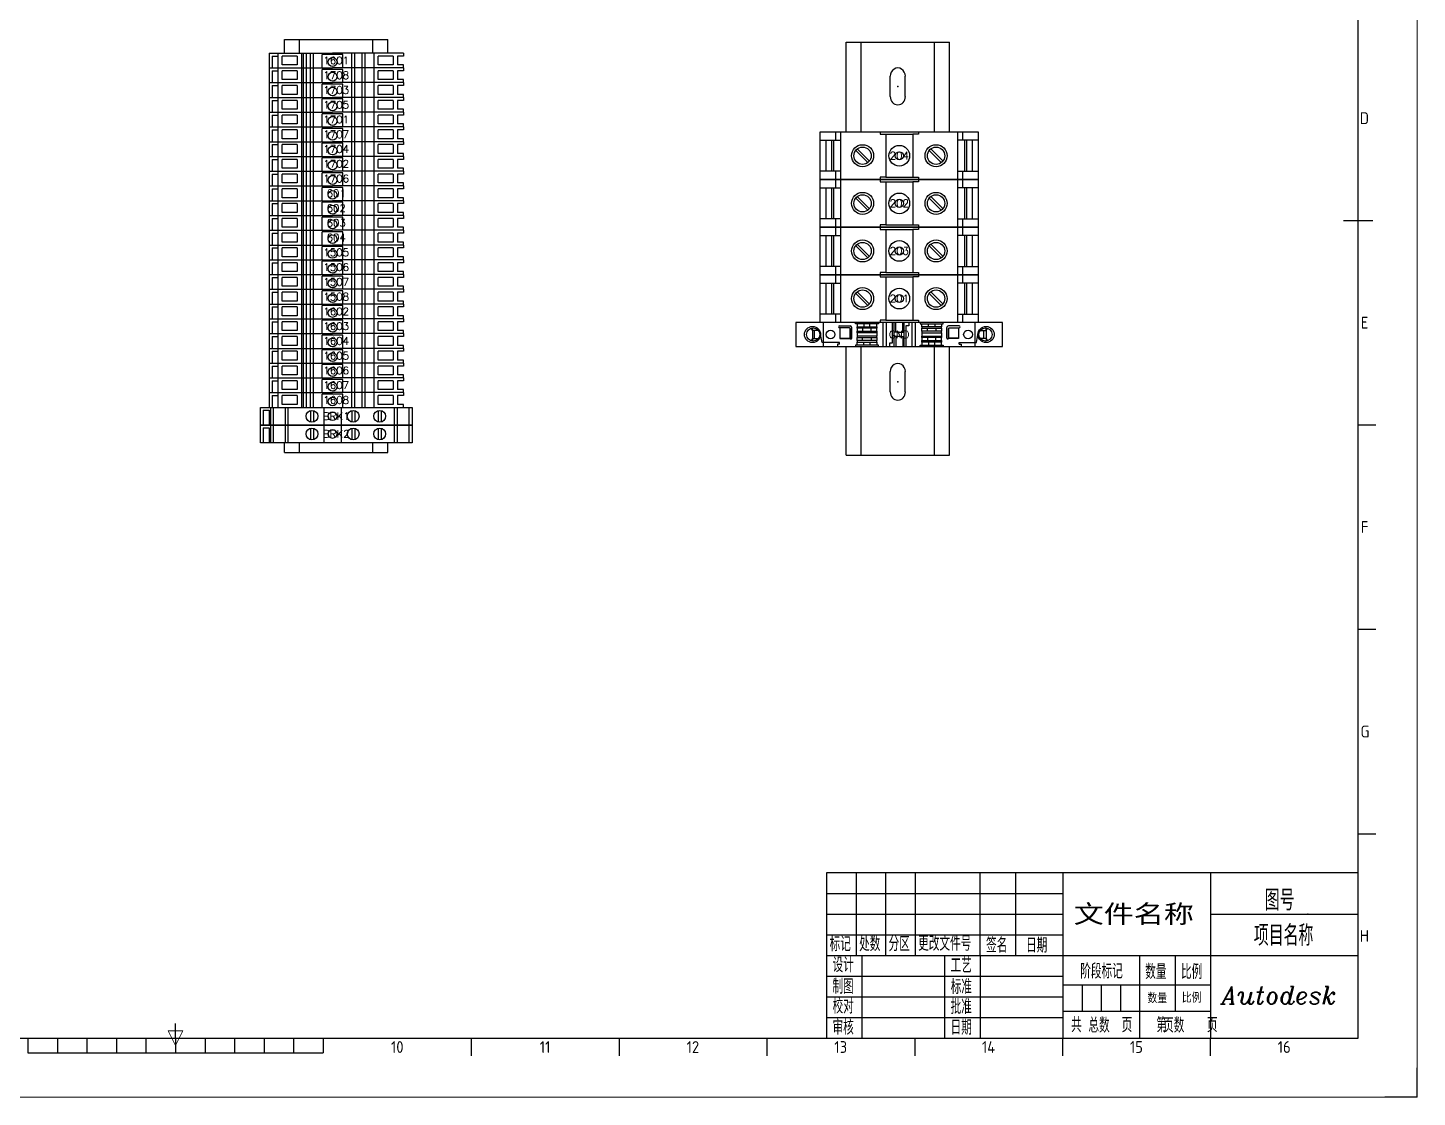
# Model space of a CAD drawing. Header units: inches. Extents: x 0 to 841, y 0 to 594.
# Drawn here: x 370.5 to 841, y 0 to 362.3 of the extents above; entities that cross this region are included whole.
import ezdxf
from ezdxf.enums import TextEntityAlignment as Align

# ---------------------------------------------------------------- set-up
doc = ezdxf.new("R2010")
doc.units = ezdxf.units.IN
doc.header["$LTSCALE"] = 12
for name, color, linetype in [('AE_BOR', 1, 'Continuous'), ('PSYMS', 7, 'Continuous'), ('PTAG', 150, 'Continuous'), ('PTERM', 4, 'Continuous'), ('图框_外框线', 7, 'Continuous'), ('图框_标题栏属性', 1, 'Continuous'), ('图框_标题栏文字', 6, 'Continuous')]:
    doc.layers.add(name, color=color, linetype=linetype)
doc.styles.get("Standard").update_dxf_attribs({"font": 'txt.shx', "bigfont": 'gbcbig.shx'})
doc.styles.add('WD', font='romans.shx', dxfattribs={"bigfont": 'gbcbig.shx'})
doc.styles.add('WD_IEC', font='isocp2.shx', dxfattribs={"width": 0.9, "height": 4, "bigfont": 'gbcbig.shx'})
doc.styles.add('工程字', font='gbenor.shx', dxfattribs={"bigfont": 'gbcbig.shx'})

# ---------------------------------------------------------------- blocks, each defined once
blk = doc.blocks.new('gb_a1')
for p, q in [((821, 20), (821, 574)), ((20, 20), (821, 20))]:
    blk.add_line(p, q)
at = {"layer": 'AE_BOR', "color": 1, "lineweight": 15}
for p, q in [((841, 594), (841, 0)), ((420.5, 17.5), (418, 22.5)), ((418, 22.5), (423, 22.5)), ((423, 22.5), (420.5, 17.5)), ((841, 0), (0, 0))]:
    blk.add_line(p, q, dxfattribs=at)
at = {"layer": 'AE_BOR', "color": 2, "lineweight": 30}
for p, q in [((816, 297), (826, 297)), ((420.5, 20), (420.5, 25)), ((370.5, 20), (370.5, 15)), ((380.5, 20), (380.5, 15)), ((390.5, 20), (390.5, 15)), ((400.5, 20), (400.5, 15)), ((410.5, 20), (410.5, 15)), ((420.5, 20), (420.5, 15)), ((430.5, 20), (430.5, 15)), ((440.5, 20), (440.5, 15)), ((450.5, 20), (450.5, 15)), ((460.5, 20), (460.5, 15)), ((470.5, 20), (470.5, 15)), ((370.5, 15), (470.5, 15))]:
    blk.add_line(p, q, dxfattribs=at)
at = {"layer": 'AE_BOR'}
for p, q in [((821, 227.75), (827, 227.75)), ((821, 158.5), (827, 158.5)), ((821, 89.25), (827, 89.25)), ((520.625, 20), (520.625, 14)), ((570.6875, 20), (570.6875, 14)), ((620.75, 20), (620.75, 14)), ((670.8125, 20), (670.8125, 14)), ((720.875, 20), (720.875, 14)), ((770.9375, 20), (770.9375, 14))]:
    blk.add_line(p, q, dxfattribs=at)
at = {"layer": 'AE_BOR', "lineweight": 30}
for q in [(841, 10), (830, 0)]:
    blk.add_line((841, 0), q, dxfattribs=at)
at = {"layer": 'AE_BOR', "style": 'WD_IEC'}
for s, p in [('D', (824.66667, 331.625)), ('E', (824.47619, 262.375)), ('F', (824.47619, 193.125)), ('G', (824.85714, 123.875)), ('H', (824.66667, 54.625))]:
    blk.add_text(s, height=4, dxfattribs=at).set_placement(p, align=Align.MIDDLE_RIGHT)
for s, p in [('10', (495.59375, 15)), ('11', (545.65625, 15)), ('12', (595.71875, 15)), ('13', (645.78125, 15)), ('14', (695.84375, 15)), ('15', (745.90625, 15)), ('16', (795.96875, 15))]:
    blk.add_text(s, height=4, dxfattribs=at).set_placement(p, align=Align.CENTER)
blk = doc.blocks.new('VDIN7029')
for p, q in [((-17.53, 139.92), (17.53, 139.92)), ((-17.53, 0), (-17.53, 139.92)), ((-12.45, 0), (-12.45, 139.92)), ((12.45, 0), (12.45, 139.92)), ((17.53, 0), (17.53, 139.92)), ((-2.54, 121.51), (-2.54, 128.42)), ((2.54, 121.51), (2.54, 128.42)), ((-2.54, 71.47), (-2.54, 78.39)), ((2.54, 71.47), (2.54, 78.39)), ((-2.54, 21.44), (-2.54, 28.35)), ((2.54, 21.44), (2.54, 28.35)), ((-17.53, 0), (17.53, 0))]:
    blk.add_line(p, q)
for centre, start_param, end_param in [((0, 128.42), 4.712386, 7.853986), ((0, 121.51), 1.570796, 4.712386), ((0, 78.39), 4.712386, 7.853986), ((0, 71.47), 1.570796, 4.712386), ((0, 28.35), 4.712386, 7.853986), ((0, 21.44), 1.570796, 4.712386)]:
    blk.add_ellipse(centre, major_axis=(0, 2.77), ratio=0.917668, start_param=start_param, end_param=end_param)
for p in [(0, 124.97), (0, 74.93), (0, 24.89)]:
    blk.add_point(p)
blk = doc.blocks.new('CorpLogoBlock')
at = {"insert": (-46.09, 17.54), "char_height": 6, "width": 37.2055, "attachment_point": 1, "style": '工程字'}
blk.add_mtext('{\\Fitalic|c0;Autodesk}', dxfattribs=at)
blk = doc.blocks.new('GB_TitleBlock')
at = {"lineweight": -3}
for p, q in [((-50, 42), (0, 42)), ((-50, 28), (0, 28))]:
    blk.add_line(p, q, dxfattribs=at)
blk.add_point((-16.99, 42), dxfattribs=at)
at = {"layer": '图框_外框线'}
for p, q in [((-170, 56), (-170, 28)), ((-160, 28), (-160, 56)), ((-150, 56), (-150, 28)), ((-128, 28), (-128, 56)), ((-116, 56), (-116, 28)), ((-100, 56), (-100, 0)), ((-50, 56), (-50, 0)), ((-180, 49), (-100, 49)), ((-180, 42), (-100, 42)), ((-180, 35), (-100, 35)), ((-180, 28), (-50, 28)), ((-168, 0), (-168, 28)), ((-140, 0), (-140, 28)), ((-128, 28), (-128, 0)), ((-74, 28), (-74, 0)), ((-62, 28), (-62, 9)), ((-180, 21), (-100, 21)), ((-50, 18), (-100, 18)), ((-93.5, 18), (-93.5, 9)), ((-87, 18), (-87, 9)), ((-80.5, 18), (-80.5, 9)), ((-180, 14), (-100, 14)), ((-180, 7), (-100, 7)), ((-50, 9), (-100, 9))]:
    blk.add_line(p, q, dxfattribs=at)
blk.add_lwpolyline([(0, 56), (-180, 56), (-180, 0), (0, 0), (0, 56)], dxfattribs=at)
at = {"style": 'WD', "flags": 1}
blk.add_attdef('WD_TB', (-168.38, 50.46), '', height=2, dxfattribs=at)
at = {"layer": '图框_标题栏属性', "style": '工程字'}
for tag, p in [('REV3', (-179.58, 50.91)), ('REV2', (-179.43, 43.49)), ('REV1', (-179.43, 36.77))]:
    blk.add_attdef(tag, p, '', height=3, dxfattribs=at)
for tag, height, width, p, p2 in [('REV3DET', 3, 13.288798, (-148.76, 50.77), (-130.49, 50.77)), ('BY3', 3, 6.930672, (-126.95, 50.77), (-117.42, 50.77)), ('RD3', 3, 9.096075, (-114.66, 50.77), (-102.16, 50.77)), ('REV2DET', 3, 1.39216, (-148.76, 43.77), (-130.49, 43.77)), ('BY2', 3, 6.930672, (-126.95, 43.77), (-117.42, 43.77)), ('RD2', 3, 9.096075, (-114.66, 43.77), (-102.16, 43.77)), ('文件名称', 7, 2.04191, (-96.3, 38.33), (-55.63, 38.33)), ('REV1DET', 3, 13.288798, (-148.76, 36.77), (-130.49, 36.77)), ('BY1', 3, 6.930672, (-126.95, 36.77), (-117.42, 36.77)), ('RD1', 3, 9.096075, (-114.66, 36.77), (-102.16, 36.77))]:
    blk.add_attdef(tag, text='', height=height, dxfattribs=dict(at, width=width)).set_placement(p, p2, align=Align.FIT)
for tag, p in [('图号', (-26.57, 46.93)), ('项目名称', (-25.25, 35.16))]:
    blk.add_attdef(tag, text='', height=7, dxfattribs=at).set_placement(p, align=Align.MIDDLE)
at = {"layer": '图框_标题栏属性', "lineweight": -3}
for tag, p in [('设计', (-163.59, 22.3)), ('工艺', (-123.59, 22.3)), ('制图', (-163.59, 15.3)), ('标准', (-123.59, 15.3)), ('校对', (-163.59, 8.3)), ('批准', (-123.59, 8.3)), ('审核', (-163.59, 1.3)), ('日期', (-123.59, 1.3))]:
    blk.add_attdef(tag, p, '', height=5, dxfattribs=at)
at = {"layer": '图框_标题栏属性', "style": '工程字'}
for tag, height, p in [('数量', 3.5, (-68.02, 13.58)), ('比例', 3.5, (-56.4, 13.74)), ('总数', 5, (-87.74, 4.36)), ('页数', 5, (-62.45, 4.36))]:
    blk.add_attdef(tag, text='', height=height, dxfattribs=at).set_placement(p, align=Align.MIDDLE_CENTER)
at = {"layer": '图框_标题栏文字', "style": '工程字'}
for s, p in [('标记', (-179, 29.44)), ('处数', (-169, 29.44)), ('分区', (-159, 29.44)), ('更改文件号', (-149, 29.59)), ('签名', (-126, 29)), ('日期', (-112.47, 28.98)), ('设计', (-177.99, 22.35)), ('工艺', (-138.02, 22.15)), ('阶段标记', (-94.11, 20.2)), ('数量', (-72.11, 20)), ('比例', (-60, 20)), ('制图', (-178.04, 15.02)), ('标准', (-137.99, 14.92)), ('校对', (-177.99, 8.33)), ('批准', (-138.02, 8.15)), ('审核', (-177.99, 1.15)), ('日期', (-138.02, 1.15)), ('共     页   第     页', (-97.24, 2))]:
    blk.add_text(s, height=5, dxfattribs=at).set_placement(p)
blk = doc.blocks.new('D1-5ADO')
at = {"style": 'WD', "flags": 1}
for tag, height, p in [('INST', 0.125, (0.049, 0.433)), ('LOC', 0.125, (0.049, 0.256)), ('CAT', 0.05, (0.049, -0.353)), ('WDBLKNAM', 0.05, (0.049, -0.425)), ('ASSYCODE', 0.05, (0.049, -0.573)), ('FP', 0.05, (0.049, -0.496)), ('FPT', 0.05, (0.19, -0.496))]:
    blk.add_attdef(tag, text='', height=height, dxfattribs=at).set_placement(p, align=Align.CENTER)
blk.add_wipeout([(0.896, -0.197), (-0.896, -0.197), (-0.896, 0), (0.896, 0), (0.896, -0.039), (0.817, -0.039), (0.817, -0.157), (0.896, -0.157)])
for p, q in [((-0.896, 0), (-0.049, 0)), ((-0.896, 0), (-0.896, -0.197)), ((-0.778, 0), (-0.778, -0.197)), ((-0.463, 0), (-0.463, -0.197)), ((-0.437, -0.197), (-0.437, 0)), ((-0.398, -0.197), (-0.398, 0)), ((-0.344, -0.197), (-0.344, 0)), ((-0.305, -0.197), (-0.305, 0)), ((0.896, 0), (-0.049, 0)), ((0.207, -0.197), (0.207, 0)), ((0.246, -0.197), (0.246, 0)), ((0.344, -0.197), (0.344, 0)), ((0.384, -0.197), (0.384, 0)), ((0.502, 0), (0.502, -0.197)), ((0.896, 0), (0.896, -0.039)), ((-0.856, -0.039), (-0.856, -0.197)), ((-0.856, -0.039), (-0.778, -0.039)), ((-0.719, -0.157), (-0.719, -0.039)), ((-0.522, -0.039), (-0.719, -0.039)), ((-0.522, -0.157), (-0.719, -0.157)), ((-0.522, -0.039), (-0.522, -0.157)), ((-0.187, -0.197), (-0.187, -0.02)), ((0.089, -0.02), (-0.187, -0.02)), ((0.089, -0.197), (0.089, -0.02)), ((0.561, -0.157), (0.561, -0.039)), ((0.758, -0.039), (0.561, -0.039)), ((0.758, -0.157), (0.561, -0.157)), ((0.758, -0.039), (0.758, -0.157)), ((0.896, -0.039), (0.817, -0.039)), ((0.817, -0.039), (0.817, -0.157)), ((0.896, -0.157), (0.817, -0.157)), ((0.896, -0.197), (0.896, -0.157)), ((-0.896, -0.197), (0.896, -0.197))]:
    blk.add_line(p, q)
blk.add_circle((-0.049, -0.118), 0.0591)
for tag, height, p in [('P_TAGSTRIP', 0.125, (0.049, 0.08)), ('MFG', 0.05, (0.049, -0.282))]:
    blk.add_attdef(tag, text='', height=height, dxfattribs=at).set_placement(p, align=Align.CENTER)
at = {"style": 'WD', "width": 0.8}
blk.add_attdef('WIRENOL', text='', height=0.1, dxfattribs=at).set_placement((-0.935, -0.098), align=Align.MIDDLE_RIGHT)
at = {"style": 'WD'}
for tag in ['WIRENO', 'TERM']:
    blk.add_attdef(tag, text='', height=0.1, dxfattribs=at).set_placement((0, -0.098), align=Align.MIDDLE_CENTER)
at = {"style": 'WD', "width": 0.8}
blk.add_attdef('WIRENOR', text='', height=0.1, dxfattribs=at).set_placement((0.949, -0.098), align=Align.MIDDLE_LEFT)
at = {"style": 'WD', "flags": 1}
blk.add_attdef('TERMDESCL', text='', height=0.05, dxfattribs=at).set_placement((-0.932, -0.213), align=Align.MIDDLE_RIGHT)
blk.add_attdef('TERMDESCR', text='', height=0.05, dxfattribs=at).set_placement((0.949, -0.213), align=Align.MIDDLE_LEFT)
blk = doc.blocks.new('M4-63A')
at = {"style": 'WD', "flags": 1}
for tag, height, p in [('INST', 0.125, (0.008, 0.421)), ('LOC', 0.125, (0.008, 0.245)), ('CAT', 0.05, (0.005, -0.401)), ('WDBLKNAM', 0.05, (0.005, -0.473)), ('FP', 0.05, (0.005, -0.544)), ('FPT', 0.05, (0.146, -0.544)), ('ASSYCODE', 0.05, (0.005, -0.628))]:
    blk.add_attdef(tag, text='', height=height, dxfattribs=at).set_placement(p, align=Align.CENTER)
blk.add_wipeout([(-1.012, 0), (1.012, 0), (1.012, -0.236), (-1.012, -0.236)])
for p, q in [((-1.012, -0.236), (-1.012, 0)), ((-1.012, 0), (1.012, 0)), ((1.012, 0), (1.012, -0.236)), ((1.012, -0.236), (-1.012, -0.236))]:
    blk.add_line(p, q)
at = {"linetype": 'Continuous'}
for p, q in [((-0.874, -0.236), (-0.874, 0)), ((-0.874, -0.236), (-0.874, 0)), ((-0.835, -0.236), (-0.835, 0)), ((-0.678, -0.236), (-0.678, 0)), ((-0.639, -0.236), (-0.639, 0)), ((-0.167, 0), (-0.167, -0.236)), ((0.069, -0.236), (0.069, 0)), ((-0.973, -0.039), (-0.973, -0.236)), ((-0.973, -0.039), (-0.894, -0.039)), ((-0.894, -0.039), (-0.894, -0.236)), ((-0.344, -0.042), (-0.344, -0.194)), ((-0.305, -0.042), (-0.305, -0.194)), ((0.206, -0.042), (0.206, -0.194)), ((0.246, -0.042), (0.246, -0.194)), ((0.56, -0.042), (0.56, -0.194)), ((0.599, -0.042), (0.599, -0.194)), ((0.776, -0.236), (0.776, 0)), ((0.815, -0.236), (0.815, 0)), ((0.973, -0.236), (0.973, 0))]:
    blk.add_line(p, q, dxfattribs=at)
for centre, radius in [((-0.324, -0.118), 0.0786), ((-0.049, -0.118), 0.059), ((0.226, -0.118), 0.0786), ((0.58, -0.118), 0.0786)]:
    blk.add_circle(centre, radius, dxfattribs=at)
at = {"style": 'WD', "flags": 1}
for tag, height, p in [('P_TAGSTRIP', 0.125, (0.008, 0.068)), ('MFG', 0.05, (0.005, -0.33))]:
    blk.add_attdef(tag, text='', height=height, dxfattribs=at).set_placement(p, align=Align.CENTER)
at = {"style": 'WD', "width": 0.8}
blk.add_attdef('WIRENOL', text='', height=0.1, dxfattribs=at).set_placement((-1.082, -0.118), align=Align.MIDDLE_RIGHT)
at = {"style": 'WD'}
for tag in ['WIRENO', 'TERM']:
    blk.add_attdef(tag, text='', height=0.1, dxfattribs=at).set_placement((0, -0.118), align=Align.MIDDLE_CENTER)
at = {"style": 'WD', "width": 0.8}
blk.add_attdef('WIRENOR', text='', height=0.1, dxfattribs=at).set_placement((1.082, -0.118), align=Align.MIDDLE_LEFT)
at = {"style": 'WD', "flags": 1}
blk.add_attdef('TERMDESCL', text='', height=0.05, dxfattribs=at).set_placement((-1.079, -0.233), align=Align.MIDDLE_RIGHT)
blk.add_attdef('TERMDESCR', text='', height=0.05, dxfattribs=at).set_placement((1.082, -0.233), align=Align.MIDDLE_LEFT)
blk = doc.blocks.new('8wa1205')
at = {"style": 'WD', "flags": 1}
for tag, height, p in [('INST', 0.125, (0.008, 0.421)), ('LOC', 0.125, (0.008, 0.245)), ('WDBLKNAM', 0.05, (0, -0.911)), ('CAT', 0.05, (0, -0.839)), ('ASSYCODE', 0.05, (0, -1.069)), ('FP', 0.05, (0, -0.983)), ('FPT', 0.05, (0.141, -0.983))]:
    blk.add_attdef(tag, text='', height=height, dxfattribs=at).set_placement(p, align=Align.CENTER)
blk.add_wipeout([(1.053, -0.635), (-1.053, -0.635), (-1.053, 0), (1.053, 0)])
for p, q in [((-0.846, -0.111), (-0.846, 0)), ((-0.779, -0.635), (-0.779, 0)), ((-1.053, -0.111), (-0.779, -0.111)), ((-0.974, -0.524), (-0.974, -0.111)), ((-0.899, -0.524), (-0.899, -0.111)), ((-0.874, -0.524), (-0.874, -0.111)), ((-0.179, -0.03), (0.179, -0.03)), ((0.779, -0.635), (0.779, 0)), ((1.053, -0.111), (0.779, -0.111)), ((0.846, -0.111), (0.846, 0)), ((0.874, -0.524), (0.874, -0.111)), ((0.899, -0.524), (0.899, -0.111)), ((0.974, -0.524), (0.974, -0.111)), ((-0.421, -0.408), (-0.581, -0.248)), ((-0.4, -0.387), (-0.56, -0.227)), ((0.56, -0.408), (0.4, -0.248)), ((0.581, -0.387), (0.421, -0.227)), ((-0.779, -0.524), (-1.053, -0.524)), ((-0.846, -0.635), (-0.846, -0.524)), ((0.779, -0.524), (1.053, -0.524)), ((0.846, -0.635), (0.846, -0.524)), ((-0.179, -0.605), (0.179, -0.605))]:
    blk.add_line(p, q)
blk.add_lwpolyline([(1.053, -0.635), (-1.053, -0.635), (-1.053, 0), (1.053, 0)], close=True)
blk.add_lwpolyline([(1.053, -0.635), (-1.053, -0.635), (-1.053, 0), (1.053, 0)], close=True)
for points in [[(-0.255, 0), (-0.255, -0.03), (-0.179, -0.03), (-0.179, -0.605), (-0.255, -0.605), (-0.255, -0.635)], [(0.255, 0), (0.255, -0.03), (0.179, -0.03), (0.179, -0.605), (0.255, -0.605), (0.255, -0.635)]]:
    blk.add_lwpolyline(points)
for centre, radius in [((-0.49, -0.318), 0.147), ((0, -0.318), 0.138), ((0.49, -0.318), 0.147), ((-0.49, -0.318), 0.115), ((0, -0.318), 0.0538), ((0.49, -0.318), 0.115)]:
    blk.add_circle(centre, radius)
for tag, height, p in [('P_TAGSTRIP', 0.125, (0.008, 0.068)), ('MFG', 0.05, (0, -0.768))]:
    blk.add_attdef(tag, text='', height=height, dxfattribs=at).set_placement(p, align=Align.CENTER)
at = {"style": 'WD', "width": 0.8}
blk.add_attdef('WIRENOL', text='', height=0.1, dxfattribs=at).set_placement((-1.123, -0.318), align=Align.MIDDLE_RIGHT)
at = {"style": 'WD'}
for tag in ['WIRENO', 'TERM']:
    blk.add_attdef(tag, text='', height=0.1, dxfattribs=at).set_placement((0, -0.318), align=Align.MIDDLE_CENTER)
at = {"style": 'WD', "width": 0.8}
blk.add_attdef('WIRENOR', text='', height=0.1, dxfattribs=at).set_placement((1.123, -0.318), align=Align.MIDDLE_LEFT)
at = {"style": 'WD', "flags": 1}
blk.add_attdef('TERMDESCL', text='', height=0.05, dxfattribs=at).set_placement((-1.12, -0.432), align=Align.MIDDLE_RIGHT)
blk.add_attdef('TERMDESCR', text='', height=0.05, dxfattribs=at).set_placement((1.123, -0.432), align=Align.MIDDLE_LEFT)
blk = doc.blocks.new('2011-1ph')
at = {"style": 'WD', "flags": 1}
for tag, height, p in [('INST', 0.125, (0.008, 0.421)), ('LOC', 0.125, (0.008, 0.245)), ('WDBLKNAM', 0.05, (0, -0.549)), ('CAT', 0.05, (0, -0.478)), ('ASSYCODE', 0.05, (0, -0.708)), ('FP', 0.05, (0, -0.621)), ('FPT', 0.05, (0.141, -0.621))]:
    blk.add_attdef(tag, text='', height=height, dxfattribs=at).set_placement(p, align=Align.CENTER)
blk.add_wipeout([(-1.378, -0.323), (1.378, -0.323), (1.378, 0), (-1.378, 0)])
for p, q in [((-1.157, -0.107), (-1.176, -0.078)), ((-1.157, -0.107), (-1.157, -0.074)), ((-1.129, -0.216), (-1.129, -0.107)), ((-1.03, -0.27), (-1.049, -0.162)), ((-1.011, -0.323), (-1.011, 0)), ((-0.564, -0.139), (-0.564, -0.184)), ((-0.299, -0.139), (-0.299, -0.184)), ((-0.217, -0.323), (-0.217, 0)), ((-0.17, -0.323), (-0.17, 0)), ((0.17, -0.323), (0.17, 0)), ((0.217, -0.323), (0.217, 0)), ((0.299, -0.139), (0.299, -0.184)), ((0.564, -0.139), (0.564, -0.184)), ((1.011, -0.323), (1.011, 0)), ((1.03, -0.27), (1.049, -0.162)), ((1.129, -0.216), (1.129, -0.107)), ((1.157, -0.107), (1.157, -0.074)), ((1.157, -0.107), (1.176, -0.078)), ((-1.157, -0.216), (-1.176, -0.245)), ((-1.157, -0.216), (-1.157, -0.249)), ((-1.011, -0.27), (-1.03, -0.27)), ((-0.799, -0.27), (-1.011, -0.27)), ((-0.799, -0.291), (-0.823, -0.291)), ((-0.823, -0.291), (-0.823, -0.323)), ((-0.799, -0.291), (-0.799, -0.27)), ((-0.791, -0.21), (-0.791, -0.216)), ((-0.791, -0.216), (-0.655, -0.216)), ((0.791, -0.216), (0.655, -0.216)), ((0.791, -0.21), (0.791, -0.216)), ((0.799, -0.27), (1.011, -0.27)), ((0.799, -0.291), (0.799, -0.27)), ((0.799, -0.291), (0.823, -0.291)), ((0.823, -0.291), (0.823, -0.323)), ((1.011, -0.27), (1.03, -0.27)), ((1.157, -0.216), (1.176, -0.245)), ((1.157, -0.216), (1.157, -0.249))]:
    blk.add_line(p, q)
for points in [[(-1.378, -0.323), (1.378, -0.323), (1.378, 0), (-1.378, 0)], [(-0.583, 0), (-0.279, 0), (-0.279, -0.019), (-0.583, -0.019)], [(-0.299, -0.019), (-0.564, -0.019), (-0.564, -0.059), (-0.299, -0.059)], [(-0.299, -0.079), (-0.564, -0.079), (-0.564, -0.059), (-0.299, -0.059)], [(-0.299, -0.079), (-0.564, -0.079), (-0.564, -0.119), (-0.299, -0.119)], [(-0.299, -0.139), (-0.564, -0.139), (-0.564, -0.119), (-0.299, -0.119)], [(-0.299, -0.184), (-0.564, -0.184), (-0.564, -0.204), (-0.299, -0.204)], [(-0.489, -0.119), (-0.374, -0.119), (-0.374, -0.079), (-0.489, -0.079)], [(-0.472, -0.059), (-0.391, -0.059), (-0.391, -0.019), (-0.472, -0.019)], [(0.583, 0), (0.279, 0), (0.279, -0.019), (0.583, -0.019)], [(0.299, -0.019), (0.564, -0.019), (0.564, -0.059), (0.299, -0.059)], [(0.299, -0.079), (0.564, -0.079), (0.564, -0.059), (0.299, -0.059)], [(0.299, -0.079), (0.564, -0.079), (0.564, -0.119), (0.299, -0.119)], [(0.299, -0.139), (0.564, -0.139), (0.564, -0.119), (0.299, -0.119)], [(0.299, -0.184), (0.564, -0.184), (0.564, -0.204), (0.299, -0.204)], [(0.489, -0.119), (0.374, -0.119), (0.374, -0.079), (0.489, -0.079)], [(0.472, -0.059), (0.391, -0.059), (0.391, -0.019), (0.472, -0.019)], [(-0.583, -0.323), (-0.279, -0.323), (-0.279, -0.304), (-0.583, -0.304)], [(-0.299, -0.244), (-0.564, -0.244), (-0.564, -0.204), (-0.299, -0.204)], [(-0.299, -0.244), (-0.564, -0.244), (-0.564, -0.264), (-0.299, -0.264)], [(-0.299, -0.304), (-0.564, -0.304), (-0.564, -0.264), (-0.299, -0.264)], [(-0.489, -0.204), (-0.374, -0.204), (-0.374, -0.244), (-0.489, -0.244)], [(-0.472, -0.264), (-0.391, -0.264), (-0.391, -0.304), (-0.472, -0.304)], [(0.583, -0.323), (0.279, -0.323), (0.279, -0.304), (0.583, -0.304)], [(0.299, -0.244), (0.564, -0.244), (0.564, -0.204), (0.299, -0.204)], [(0.299, -0.244), (0.564, -0.244), (0.564, -0.264), (0.299, -0.264)], [(0.299, -0.304), (0.564, -0.304), (0.564, -0.264), (0.299, -0.264)], [(0.489, -0.204), (0.374, -0.204), (0.374, -0.244), (0.489, -0.244)], [(0.472, -0.264), (0.391, -0.264), (0.391, -0.304), (0.472, -0.304)]]:
    blk.add_lwpolyline(points, close=True)
for points in [[(-0.125, -0.323), (-0.125, -0.275), (-0.089, -0.275), (-0.089, 0)], [(-1.079, -0.107), (-1.157, -0.107), (-1.157, -0.216)], [(-0.797, -0.048), (-0.656, -0.048)], [(-0.665, -0.075), (-0.797, -0.075)], [(-0.665, -0.075), (-0.791, -0.075), (-0.791, -0.21)], [(-0.791, -0.21), (-0.656, -0.21), (-0.656, -0.083)], [(-0.656, -0.083), (-0.656, -0.21)], [(-0.634, -0.21), (-0.634, -0.071)], [(-0.067, -0.323), (-0.067, 0)], [(-0.067, -0.295), (-0.067, -0.028)], [(0, -0.132), (-0.067, -0.132)], [(0, -0.132), (-0.067, -0.132)], [(-0.046, -0.132), (-0.046, 0)], [(-0.046, -0.132), (-0.046, -0.028)], [(0, -0.132), (0.067, -0.132)], [(0.046, -0.132), (0.046, 0)], [(0.067, -0.323), (0.067, 0)], [(0.125, 0), (0.125, -0.048), (0.089, -0.048), (0.089, -0.323)], [(0.634, -0.21), (0.634, -0.071)], [(0.797, -0.048), (0.656, -0.048)], [(0.656, -0.083), (0.656, -0.21)], [(0.791, -0.21), (0.656, -0.21), (0.656, -0.083)], [(0.665, -0.075), (0.791, -0.075), (0.791, -0.21)], [(0.665, -0.075), (0.797, -0.075)], [(1.079, -0.107), (1.157, -0.107), (1.157, -0.216)], [(-1.157, -0.216), (-1.079, -0.216)], [(0, -0.191), (-0.067, -0.191)], [(0, -0.191), (-0.067, -0.191)], [(-0.046, -0.191), (-0.046, -0.295)], [(-0.046, -0.191), (-0.046, -0.323)], [(0, -0.191), (0.067, -0.191)], [(0.046, -0.191), (0.046, -0.323)], [(1.157, -0.216), (1.079, -0.216)]]:
    blk.add_lwpolyline(points)
for centre, radius in [((-1.157, -0.162), 0.108), ((-1.148, -0.162), 0.0879), ((-0.916, -0.162), 0.058), ((0.916, -0.162), 0.058), ((1.157, -0.162), 0.108), ((1.148, -0.162), 0.0879)]:
    blk.add_circle(centre, radius)
for centre, radius, start, end in [((-0.797, -0.061), 0.0134, 90, 270), ((-0.665, -0.083), 0.00849, 0, 90), ((-0.656, -0.071), 0.0229, 0, 90), ((0.656, -0.071), 0.0229, 90, 180), ((0.665, -0.083), 0.00849, 90, 180), ((0.797, -0.061), 0.0134, 270, 90), ((-0.645, -0.21), 0.0114, 180, 0), ((0.645, -0.21), 0.0114, 180, 0)]:
    blk.add_arc(centre, radius, start, end)
for tag, height, p in [('P_TAGSTRIP', 0.125, (0.008, 0.068)), ('MFG', 0.05, (0, -0.406))]:
    blk.add_attdef(tag, text='', height=height, dxfattribs=at).set_placement(p, align=Align.CENTER)
at = {"style": 'WD', "width": 0.8}
blk.add_attdef('WIRENOL', text='', height=0.1, dxfattribs=at).set_placement((-1.448, -0.162), align=Align.MIDDLE_RIGHT)
at = {"style": 'WD'}
for tag in ['WIRENO', 'TERM']:
    blk.add_attdef(tag, text='', height=0.1, dxfattribs=at).set_placement((0, -0.162), align=Align.MIDDLE_CENTER)
at = {"style": 'WD', "width": 0.8}
blk.add_attdef('WIRENOR', text='', height=0.1, dxfattribs=at).set_placement((1.448, -0.162), align=Align.MIDDLE_LEFT)
at = {"style": 'WD', "flags": 1}
blk.add_attdef('TERMDESCL', text='', height=0.05, dxfattribs=at).set_placement((-1.445, -0.276), align=Align.MIDDLE_RIGHT)
blk.add_attdef('TERMDESCR', text='', height=0.05, dxfattribs=at).set_placement((1.448, -0.276), align=Align.MIDDLE_LEFT)

msp = doc.modelspace()

# ---------------------------------------------------------------- block references
for name, p in [('gb_a1', (0, 0)), ('CorpLogoBlock', (821, 20))]:
    msp.add_blockref(name, p)
ref = msp.add_blockref('GB_TitleBlock', (821, 20))
ref.add_attrib('页数', '页数', dxfattribs={"layer": '图框_标题栏属性', "height": 5, "style": '工程字'}).set_placement((758.55, 24.36), align=Align.MIDDLE_CENTER)
ref.add_attrib('总数', '总数', dxfattribs={"layer": '图框_标题栏属性', "height": 5, "style": '工程字'}).set_placement((733.26, 24.36), align=Align.MIDDLE_CENTER)
ref.add_attrib('比例', '比例', dxfattribs={"layer": '图框_标题栏属性', "height": 3.5, "style": '工程字'}).set_placement((764.6, 33.74), align=Align.MIDDLE_CENTER)
ref.add_attrib('数量', '数量', dxfattribs={"layer": '图框_标题栏属性', "height": 3.5, "style": '工程字'}).set_placement((752.98, 33.58), align=Align.MIDDLE_CENTER)
ref.add_attrib('项目名称', '项目名称', dxfattribs={"layer": '图框_标题栏属性', "height": 7, "style": '工程字'}).set_placement((795.75, 55.16), align=Align.MIDDLE)
ref.add_attrib('图号', '图号', dxfattribs={"layer": '图框_标题栏属性', "height": 7, "style": '工程字'}).set_placement((794.43, 66.93), align=Align.MIDDLE)
ref.add_attrib('文件名称', '文件名称', dxfattribs={"layer": '图框_标题栏属性', "height": 7, "style": '工程字', "width": 2.04191}).set_placement((724.7, 58.33), (765.37, 58.33), align=Align.FIT)
at = {"layer": 'PSYMS'}
ref = msp.add_blockref('VDIN7029', (474.92, 218.35), dxfattribs=at)
ref.add_attrib('P_TAG1', '+MC-DR1', dxfattribs={"layer": 'PTAG', "height": 0.125, "style": 'WD_IEC'}).set_placement((474.92, 288.31), align=Align.CENTER)
ref = msp.add_blockref('VDIN7029', (665.11, 217.45), dxfattribs=at)
ref.add_attrib('P_TAG1', '+MC-DR2', dxfattribs={"layer": 'PTAG', "height": 0.125, "style": 'WD_IEC'}).set_placement((665.11, 287.41), align=Align.CENTER)

# ---------------------------------------------------------------- next in the draw order: block references
ref = msp.add_blockref('D1-5ADO', (474.93, 353.67), dxfattribs=dict(xscale=25.39999999999998, yscale=25.39999999999998, zscale=25.39999999999998))
ref.add_attrib('TERM', '1601', dxfattribs={"layer": 'PTERM', "height": 2.54, "style": 'WD'}).set_placement((474.93, 351.17), align=Align.MIDDLE_CENTER)
ref = msp.add_blockref('8wa1205', (665.61, 326.99), dxfattribs=dict(xscale=25.39999999999998, yscale=25.39999999999998, zscale=25.39999999999998))
ref.add_attrib('TERM', '204', dxfattribs={"layer": 'PTERM', "height": 2.54, "style": 'WD'}).set_placement((665.61, 318.93), align=Align.MIDDLE_CENTER)

# ---------------------------------------------------------------- next in the draw order: block references
ref = msp.add_blockref('D1-5ADO', (474.93, 348.67), dxfattribs=dict(xscale=25.39999999999998, yscale=25.39999999999998, zscale=25.39999999999998))
ref.add_attrib('TERM', '1708', dxfattribs={"layer": 'PTERM', "height": 2.54, "style": 'WD'}).set_placement((474.93, 346.17), align=Align.MIDDLE_CENTER)
ref = msp.add_blockref('8wa1205', (665.61, 310.86), dxfattribs=dict(xscale=25.39999999999998, yscale=25.39999999999998, zscale=25.39999999999998))
ref.add_attrib('TERM', '202', dxfattribs={"layer": 'PTERM', "height": 2.54, "style": 'WD'}).set_placement((665.61, 302.8), align=Align.MIDDLE_CENTER)

# ---------------------------------------------------------------- next in the draw order: block references
ref = msp.add_blockref('D1-5ADO', (474.93, 343.67), dxfattribs=dict(xscale=25.39999999999998, yscale=25.39999999999998, zscale=25.39999999999998))
ref.add_attrib('TERM', '1703', dxfattribs={"layer": 'PTERM', "height": 2.54, "style": 'WD'}).set_placement((474.93, 341.17), align=Align.MIDDLE_CENTER)
ref = msp.add_blockref('8wa1205', (665.61, 294.73), dxfattribs=dict(xscale=25.39999999999998, yscale=25.39999999999998, zscale=25.39999999999998))
ref.add_attrib('TERM', '203', dxfattribs={"layer": 'PTERM', "height": 2.54, "style": 'WD'}).set_placement((665.61, 286.67), align=Align.MIDDLE_CENTER)

# ---------------------------------------------------------------- next in the draw order: block references
ref = msp.add_blockref('D1-5ADO', (474.93, 338.67), dxfattribs=dict(xscale=25.39999999999998, yscale=25.39999999999998, zscale=25.39999999999998))
ref.add_attrib('TERM', '1705', dxfattribs={"layer": 'PTERM', "height": 2.54, "style": 'WD'}).set_placement((474.93, 336.17), align=Align.MIDDLE_CENTER)
ref = msp.add_blockref('8wa1205', (665.61, 278.6), dxfattribs=dict(xscale=25.39999999999998, yscale=25.39999999999998, zscale=25.39999999999998))
ref.add_attrib('TERM', '201', dxfattribs={"layer": 'PTERM', "height": 2.54, "style": 'WD'}).set_placement((665.61, 270.54), align=Align.MIDDLE_CENTER)

# ---------------------------------------------------------------- next in the draw order: block references
ref = msp.add_blockref('D1-5ADO', (474.93, 333.67), dxfattribs=dict(xscale=25.39999999999998, yscale=25.39999999999998, zscale=25.39999999999998))
ref.add_attrib('TERM', '1701', dxfattribs={"layer": 'PTERM', "height": 2.54, "style": 'WD'}).set_placement((474.93, 331.17), align=Align.MIDDLE_CENTER)
ref = msp.add_blockref('2011-1ph', (665.61, 262.48), dxfattribs=dict(xscale=25.39999999999998, yscale=25.39999999999998, zscale=25.39999999999998))
ref.add_attrib('TERM', 'GND', dxfattribs={"layer": 'PTERM', "height": 2.54, "style": 'WD'}).set_placement((665.61, 258.37), align=Align.MIDDLE_CENTER)

# ---------------------------------------------------------------- next in the draw order: block references
ref = msp.add_blockref('D1-5ADO', (474.93, 328.67), dxfattribs=dict(xscale=25.39999999999998, yscale=25.39999999999998, zscale=25.39999999999998))
ref.add_attrib('TERM', '1707', dxfattribs={"layer": 'PTERM', "height": 2.54, "style": 'WD'}).set_placement((474.93, 326.17), align=Align.MIDDLE_CENTER)

# ---------------------------------------------------------------- next in the draw order: block references
ref = msp.add_blockref('D1-5ADO', (474.93, 323.67), dxfattribs=dict(xscale=25.39999999999998, yscale=25.39999999999998, zscale=25.39999999999998))
ref.add_attrib('TERM', '1704', dxfattribs={"layer": 'PTERM', "height": 2.54, "style": 'WD'}).set_placement((474.93, 321.17), align=Align.MIDDLE_CENTER)

# ---------------------------------------------------------------- next in the draw order: block references
ref = msp.add_blockref('D1-5ADO', (474.93, 318.67), dxfattribs=dict(xscale=25.39999999999998, yscale=25.39999999999998, zscale=25.39999999999998))
ref.add_attrib('TERM', '1702', dxfattribs={"layer": 'PTERM', "height": 2.54, "style": 'WD'}).set_placement((474.93, 316.17), align=Align.MIDDLE_CENTER)

# ---------------------------------------------------------------- next in the draw order: block references
ref = msp.add_blockref('D1-5ADO', (474.93, 313.67), dxfattribs=dict(xscale=25.39999999999998, yscale=25.39999999999998, zscale=25.39999999999998))
ref.add_attrib('TERM', '1706', dxfattribs={"layer": 'PTERM', "height": 2.54, "style": 'WD'}).set_placement((474.93, 311.17), align=Align.MIDDLE_CENTER)

# ---------------------------------------------------------------- next in the draw order: block references
ref = msp.add_blockref('D1-5ADO', (474.93, 308.67), dxfattribs=dict(xscale=25.39999999999998, yscale=25.39999999999998, zscale=25.39999999999998))
ref.add_attrib('TERM', '601', dxfattribs={"layer": 'PTERM', "height": 2.54, "style": 'WD'}).set_placement((474.93, 306.17), align=Align.MIDDLE_CENTER)

# ---------------------------------------------------------------- next in the draw order: block references
ref = msp.add_blockref('D1-5ADO', (474.93, 303.67), dxfattribs=dict(xscale=25.39999999999998, yscale=25.39999999999998, zscale=25.39999999999998))
ref.add_attrib('TERM', '602', dxfattribs={"layer": 'PTERM', "height": 2.54, "style": 'WD'}).set_placement((474.93, 301.17), align=Align.MIDDLE_CENTER)

# ---------------------------------------------------------------- next in the draw order: block references
ref = msp.add_blockref('D1-5ADO', (474.93, 298.67), dxfattribs=dict(xscale=25.39999999999998, yscale=25.39999999999998, zscale=25.39999999999998))
ref.add_attrib('TERM', '603', dxfattribs={"layer": 'PTERM', "height": 2.54, "style": 'WD'}).set_placement((474.93, 296.17), align=Align.MIDDLE_CENTER)

# ---------------------------------------------------------------- next in the draw order: block references
ref = msp.add_blockref('D1-5ADO', (474.93, 293.67), dxfattribs=dict(xscale=25.39999999999998, yscale=25.39999999999998, zscale=25.39999999999998))
ref.add_attrib('TERM', '604', dxfattribs={"layer": 'PTERM', "height": 2.54, "style": 'WD'}).set_placement((474.93, 291.17), align=Align.MIDDLE_CENTER)

# ---------------------------------------------------------------- next in the draw order: block references
ref = msp.add_blockref('D1-5ADO', (474.93, 288.67), dxfattribs=dict(xscale=25.39999999999998, yscale=25.39999999999998, zscale=25.39999999999998))
ref.add_attrib('TERM', '1505', dxfattribs={"layer": 'PTERM', "height": 2.54, "style": 'WD'}).set_placement((474.93, 286.17), align=Align.MIDDLE_CENTER)

# ---------------------------------------------------------------- next in the draw order: block references
ref = msp.add_blockref('D1-5ADO', (474.93, 283.67), dxfattribs=dict(xscale=25.39999999999998, yscale=25.39999999999998, zscale=25.39999999999998))
ref.add_attrib('TERM', '1506', dxfattribs={"layer": 'PTERM', "height": 2.54, "style": 'WD'}).set_placement((474.93, 281.17), align=Align.MIDDLE_CENTER)

# ---------------------------------------------------------------- next in the draw order: block references
ref = msp.add_blockref('D1-5ADO', (474.93, 278.67), dxfattribs=dict(xscale=25.39999999999998, yscale=25.39999999999998, zscale=25.39999999999998))
ref.add_attrib('TERM', '1507', dxfattribs={"layer": 'PTERM', "height": 2.54, "style": 'WD'}).set_placement((474.93, 276.17), align=Align.MIDDLE_CENTER)

# ---------------------------------------------------------------- next in the draw order: block references
ref = msp.add_blockref('D1-5ADO', (474.93, 273.67), dxfattribs=dict(xscale=25.39999999999998, yscale=25.39999999999998, zscale=25.39999999999998))
ref.add_attrib('TERM', '1508', dxfattribs={"layer": 'PTERM', "height": 2.54, "style": 'WD'}).set_placement((474.93, 271.17), align=Align.MIDDLE_CENTER)

# ---------------------------------------------------------------- next in the draw order: block references
ref = msp.add_blockref('D1-5ADO', (474.93, 268.67), dxfattribs=dict(xscale=25.39999999999998, yscale=25.39999999999998, zscale=25.39999999999998))
ref.add_attrib('TERM', '1602', dxfattribs={"layer": 'PTERM', "height": 2.54, "style": 'WD'}).set_placement((474.93, 266.17), align=Align.MIDDLE_CENTER)

# ---------------------------------------------------------------- next in the draw order: block references
ref = msp.add_blockref('D1-5ADO', (474.93, 263.67), dxfattribs=dict(xscale=25.39999999999998, yscale=25.39999999999998, zscale=25.39999999999998))
ref.add_attrib('TERM', '1603', dxfattribs={"layer": 'PTERM', "height": 2.54, "style": 'WD'}).set_placement((474.93, 261.17), align=Align.MIDDLE_CENTER)

# ---------------------------------------------------------------- next in the draw order: block references
ref = msp.add_blockref('D1-5ADO', (474.93, 258.67), dxfattribs=dict(xscale=25.39999999999998, yscale=25.39999999999998, zscale=25.39999999999998))
ref.add_attrib('TERM', '1604', dxfattribs={"layer": 'PTERM', "height": 2.54, "style": 'WD'}).set_placement((474.93, 256.17), align=Align.MIDDLE_CENTER)

# ---------------------------------------------------------------- next in the draw order: block references
ref = msp.add_blockref('D1-5ADO', (474.93, 253.67), dxfattribs=dict(xscale=25.39999999999998, yscale=25.39999999999998, zscale=25.39999999999998))
ref.add_attrib('TERM', '1605', dxfattribs={"layer": 'PTERM', "height": 2.54, "style": 'WD'}).set_placement((474.93, 251.17), align=Align.MIDDLE_CENTER)

# ---------------------------------------------------------------- next in the draw order: block references
ref = msp.add_blockref('D1-5ADO', (474.93, 248.67), dxfattribs=dict(xscale=25.39999999999998, yscale=25.39999999999998, zscale=25.39999999999998))
ref.add_attrib('TERM', '1606', dxfattribs={"layer": 'PTERM', "height": 2.54, "style": 'WD'}).set_placement((474.93, 246.17), align=Align.MIDDLE_CENTER)

# ---------------------------------------------------------------- next in the draw order: block references
ref = msp.add_blockref('D1-5ADO', (474.93, 243.67), dxfattribs=dict(xscale=25.39999999999998, yscale=25.39999999999998, zscale=25.39999999999998))
ref.add_attrib('TERM', '1607', dxfattribs={"layer": 'PTERM', "height": 2.54, "style": 'WD'}).set_placement((474.93, 241.17), align=Align.MIDDLE_CENTER)

# ---------------------------------------------------------------- next in the draw order: block references
ref = msp.add_blockref('D1-5ADO', (474.93, 238.67), dxfattribs=dict(xscale=25.39999999999998, yscale=25.39999999999998, zscale=25.39999999999998))
ref.add_attrib('TERM', '1608', dxfattribs={"layer": 'PTERM', "height": 2.54, "style": 'WD'}).set_placement((474.93, 236.17), align=Align.MIDDLE_CENTER)

# ---------------------------------------------------------------- next in the draw order: block references
ref = msp.add_blockref('M4-63A', (474.93, 233.67), dxfattribs=dict(xscale=25.39999999999998, yscale=25.39999999999998, zscale=25.39999999999998))
ref.add_attrib('TERM', 'BRK1', dxfattribs={"layer": 'PTERM', "height": 2.54, "style": 'WD'}).set_placement((474.93, 230.68), align=Align.MIDDLE_CENTER)

# ---------------------------------------------------------------- next in the draw order: block references
ref = msp.add_blockref('M4-63A', (474.93, 227.68), dxfattribs=dict(xscale=25.39999999999998, yscale=25.39999999999998, zscale=25.39999999999998))
ref.add_attrib('TERM', 'BRK2', dxfattribs={"layer": 'PTERM', "height": 2.54, "style": 'WD'}).set_placement((474.93, 224.69), align=Align.MIDDLE_CENTER)

doc.saveas('drawing.dxf')
